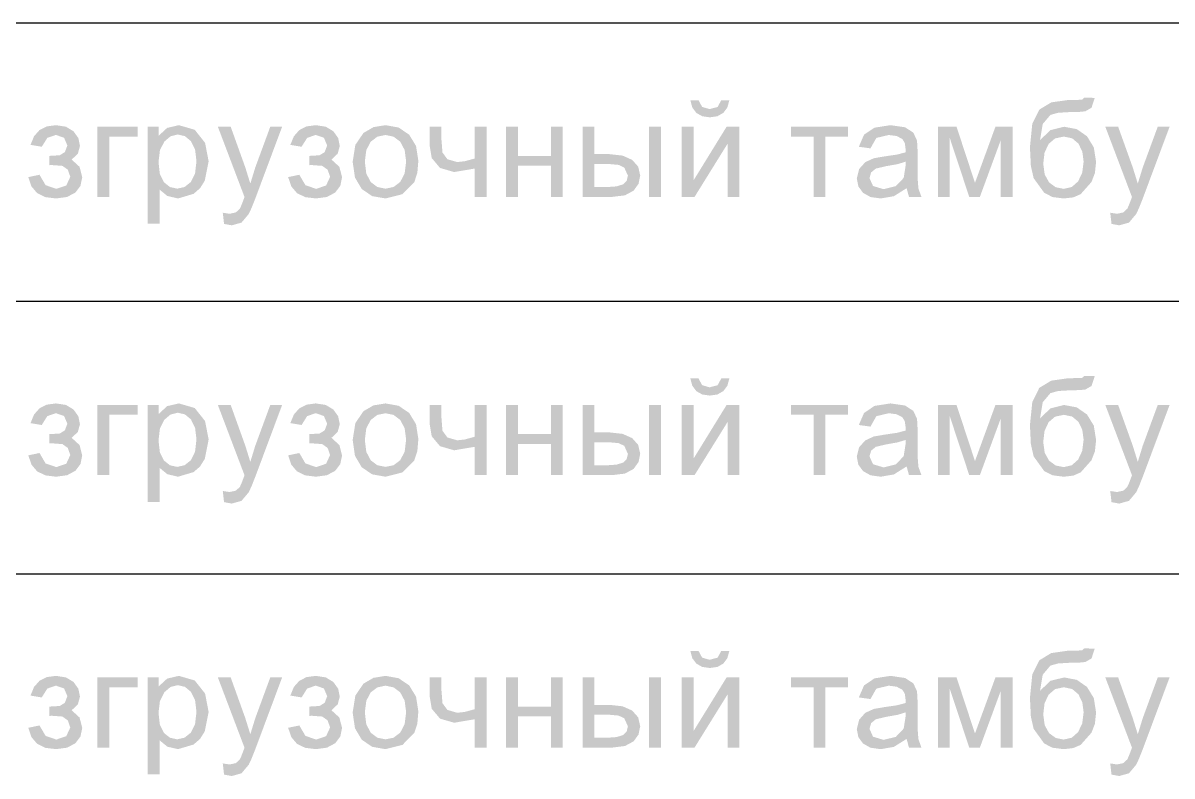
# Model space of a CAD drawing. Header units: millimetres. Extents: x 0 to 420, y 0 to 297.
# Drawn here: x 37.2 to 45.59, y 210.57 to 216.07 of the extents above; entities that cross this region are included whole.
import ezdxf

# ---------------------------------------------------------------- set-up
doc = ezdxf.new("R2010")
doc.units = ezdxf.units.MM
doc.layers.get('0').update_dxf_attribs({"linetype": 'CONTINUOUS'})

msp = doc.modelspace()

# ---------------------------------------------------------------- hatches: boundary and pattern name
at = {"true_color": 0x0000fb}
h = msp.add_hatch(color=0, dxfattribs=at)
h.paths.add_polyline_path([(44.951554, 215.523078), (45.028173, 215.522527), (45.005022, 215.450318), (44.959822, 215.424411), (44.918757, 215.420208), (44.851233, 215.418898), (44.760765, 215.413593), (44.70461, 215.397952), (44.648386, 215.331255), (44.629093, 215.214398), (44.705712, 215.287158), (44.804931, 215.311411), (44.897122, 215.294048), (44.971949, 215.241958), (45.021559, 215.160516), (45.038095, 215.055096), (45.029551, 214.973241), (45.004471, 214.907922), (44.925647, 214.819176), (44.87149, 214.795612), (44.801624, 214.787757), (44.720182, 214.798092), (44.65941, 214.829098), (44.58224, 214.936034), (44.561914, 215.0254), (44.55523, 215.163135), (44.572249, 215.332702), (44.623581, 215.436537), (44.710811, 215.489385), (44.835248, 215.507093), (44.904701, 215.507644), (44.93612, 215.509849)], flags=0)
h.paths.add_polyline_path([(44.947144, 215.057301), (44.937636, 215.129924), (44.909111, 215.18849), (44.863566, 215.226938), (44.802726, 215.239753), (44.738578, 215.22618), (44.691381, 215.185734), (44.661891, 215.122414), (44.652244, 215.041316), (44.662993, 214.962423), (44.695239, 214.904615), (44.743539, 214.869406), (44.802175, 214.857761), (44.860535, 214.871404), (44.906906, 214.912332), (44.936947, 214.975928)], flags=0)
h = msp.add_hatch(color=0, dxfattribs=at)
h.paths.add_polyline_path([(42.01289, 215.311411), (42.099982, 215.311411), (42.099982, 214.921151), (42.340312, 215.311411), (42.434019, 215.311411), (42.434019, 214.799332), (42.347478, 214.799332), (42.347478, 215.187388), (42.106597, 214.799332), (42.01289, 214.799332)], flags=0)
h.paths.add_polyline_path([(42.301727, 215.505439), (42.360707, 215.505439), (42.345893, 215.452109), (42.31661, 215.412835), (42.273546, 215.388306), (42.218494, 215.380313), (42.162752, 215.388237), (42.119826, 215.412284), (42.090129, 215.451627), (42.075729, 215.505439), (42.13526, 215.505439), (42.161718, 215.456381), (42.215737, 215.440396), (42.274717, 215.45583)], flags=0)
for points in [[(37.396627, 215.030843), (37.396627, 215.098642), (37.471592, 215.103052), (37.509075, 215.126203), (37.527265, 215.17471), (37.503563, 215.230934), (37.44348, 215.25188), (37.380986, 215.230107), (37.340403, 215.165339), (37.258272, 215.17912), (37.284196, 215.242062), (37.323867, 215.28702), (37.377179, 215.313995), (37.444032, 215.322987), (37.517136, 215.311825), (37.572465, 215.278339), (37.607467, 215.229211), (37.619318, 215.171403), (37.604091, 215.114903), (37.558684, 215.071633), (37.616562, 215.018716), (37.635854, 214.942648), (37.623176, 214.880086), (37.585694, 214.830752), (37.525336, 214.798506), (37.445134, 214.787757), (37.366775, 214.797481), (37.306917, 214.826687), (37.265455, 214.875426), (37.242287, 214.943751), (37.323867, 214.960839), (37.368515, 214.884771), (37.446788, 214.857761), (37.519548, 214.882566), (37.548762, 214.945956), (37.530572, 214.99777), (37.491436, 215.025882), (37.416471, 215.031394)], [(37.746009, 215.311411), (38.040909, 215.311411), (38.040909, 215.239753), (37.833101, 215.239753), (37.833101, 214.799332), (37.746009, 214.799332)], [(38.671409, 214.601997), (38.662038, 214.683577), (38.711647, 214.67586), (38.757398, 214.685782), (38.786062, 214.71224), (38.796879, 214.735254), (38.813071, 214.777284), (38.820788, 214.79823), (38.626209, 215.311411), (38.719916, 215.311411), (38.8263, 215.014858), (38.863232, 214.896346), (38.899061, 215.013204), (39.008753, 215.311411), (39.095293, 215.311411), (38.900714, 214.790513), (38.872671, 214.719337), (38.851656, 214.674207), (38.798739, 214.611368), (38.727633, 214.591524)], [(39.2936, 215.030843), (39.2936, 215.098642), (39.368566, 215.103052), (39.406048, 215.126203), (39.424238, 215.17471), (39.400536, 215.230934), (39.340454, 215.25188), (39.27796, 215.230107), (39.237376, 215.165339), (39.155245, 215.17912), (39.18117, 215.242062), (39.22084, 215.28702), (39.274153, 215.313995), (39.341005, 215.322987), (39.41411, 215.311825), (39.469438, 215.278339), (39.50444, 215.229211), (39.516291, 215.171403), (39.501064, 215.114903), (39.455658, 215.071633), (39.513535, 215.018716), (39.532828, 214.942648), (39.52015, 214.880086), (39.482667, 214.830752), (39.422309, 214.798506), (39.342107, 214.787757), (39.263749, 214.797481), (39.20389, 214.826687), (39.162428, 214.875426), (39.13926, 214.943751), (39.22084, 214.960839), (39.265488, 214.884771), (39.343761, 214.857761), (39.416521, 214.882566), (39.445736, 214.945956), (39.427546, 214.99777), (39.388409, 215.025882), (39.313444, 215.031394)], [(40.171779, 215.311411), (40.258871, 215.311411), (40.258871, 215.214398), (40.266036, 215.123447), (40.301865, 215.074389), (40.373523, 215.053443), (40.429747, 215.059782), (40.500854, 215.07935), (40.500854, 215.311411), (40.587946, 215.311411), (40.587946, 214.799332), (40.500854, 214.799332), (40.500854, 215.006038), (40.351475, 214.980682), (40.248398, 215.010448), (40.187764, 215.082657), (40.171779, 215.177466)], [(40.730284, 215.311411), (40.817376, 215.311411), (40.817376, 215.098642), (41.057706, 215.098642), (41.057706, 215.311411), (41.144798, 215.311411), (41.144798, 214.799332), (41.057706, 214.799332), (41.057706, 215.026433), (40.817376, 215.026433), (40.817376, 214.799332), (40.730284, 214.799332)], [(42.811043, 215.311411), (43.227211, 215.311411), (43.227211, 215.239753), (43.062397, 215.239753), (43.062397, 214.799332), (42.976408, 214.799332), (42.976408, 215.239753), (42.811043, 215.239753)], [(43.884352, 215.311411), (44.019399, 215.311411), (44.153896, 214.901859), (44.303275, 215.311411), (44.428401, 215.311411), (44.428401, 214.799332), (44.341309, 214.799332), (44.341309, 215.211642), (44.189725, 214.799332), (44.112004, 214.799332), (43.969239, 215.231485), (43.969239, 214.799332), (43.884352, 214.799332)], [(45.150799, 214.601997), (45.141428, 214.683577), (45.191038, 214.67586), (45.236789, 214.685782), (45.265452, 214.71224), (45.276269, 214.735254), (45.292461, 214.777284), (45.300178, 214.79823), (45.105599, 215.311411), (45.199306, 215.311411), (45.305691, 215.014858), (45.342622, 214.896346), (45.378451, 215.013204), (45.488143, 215.311411), (45.574684, 215.311411), (45.380105, 214.790513), (45.352062, 214.719337), (45.331046, 214.674207), (45.27813, 214.611368), (45.207023, 214.591524)], [(37.396627, 212.998843), (37.396627, 213.066642), (37.471592, 213.071052), (37.509075, 213.094203), (37.527265, 213.14271), (37.503563, 213.198934), (37.44348, 213.21988), (37.380986, 213.198107), (37.340403, 213.133339), (37.258272, 213.14712), (37.284196, 213.210062), (37.323867, 213.25502), (37.377179, 213.281995), (37.444032, 213.290987), (37.517136, 213.279825), (37.572465, 213.246339), (37.607467, 213.197211), (37.619318, 213.139403), (37.604091, 213.082903), (37.558684, 213.039633), (37.616562, 212.986716), (37.635854, 212.910648), (37.623176, 212.848086), (37.585694, 212.798752), (37.525336, 212.766506), (37.445134, 212.755757), (37.366775, 212.765481), (37.306917, 212.794687), (37.265455, 212.843426), (37.242287, 212.911751), (37.323867, 212.928839), (37.368515, 212.852771), (37.446788, 212.825761), (37.519548, 212.850566), (37.548762, 212.913956), (37.530572, 212.96577), (37.491436, 212.993882), (37.416471, 212.999394)], [(37.746009, 213.279411), (38.040909, 213.279411), (38.040909, 213.207753), (37.833101, 213.207753), (37.833101, 212.767332), (37.746009, 212.767332)], [(38.671409, 212.569997), (38.662038, 212.651577), (38.711647, 212.64386), (38.757398, 212.653782), (38.786062, 212.68024), (38.796879, 212.703254), (38.813071, 212.745284), (38.820788, 212.76623), (38.626209, 213.279411), (38.719916, 213.279411), (38.8263, 212.982858), (38.863232, 212.864346), (38.899061, 212.981204), (39.008753, 213.279411), (39.095293, 213.279411), (38.900714, 212.758513), (38.872671, 212.687337), (38.851656, 212.642207), (38.798739, 212.579368), (38.727633, 212.559524)], [(39.2936, 212.998843), (39.2936, 213.066642), (39.368566, 213.071052), (39.406048, 213.094203), (39.424238, 213.14271), (39.400536, 213.198934), (39.340454, 213.21988), (39.27796, 213.198107), (39.237376, 213.133339), (39.155245, 213.14712), (39.18117, 213.210062), (39.22084, 213.25502), (39.274153, 213.281995), (39.341005, 213.290987), (39.41411, 213.279825), (39.469438, 213.246339), (39.50444, 213.197211), (39.516291, 213.139403), (39.501064, 213.082903), (39.455658, 213.039633), (39.513535, 212.986716), (39.532828, 212.910648), (39.52015, 212.848086), (39.482667, 212.798752), (39.422309, 212.766506), (39.342107, 212.755757), (39.263749, 212.765481), (39.20389, 212.794687), (39.162428, 212.843426), (39.13926, 212.911751), (39.22084, 212.928839), (39.265488, 212.852771), (39.343761, 212.825761), (39.416521, 212.850566), (39.445736, 212.913956), (39.427546, 212.96577), (39.388409, 212.993882), (39.313444, 212.999394)], [(40.171779, 213.279411), (40.258871, 213.279411), (40.258871, 213.182398), (40.266036, 213.091447), (40.301865, 213.042389), (40.373523, 213.021443), (40.429747, 213.027782), (40.500854, 213.04735), (40.500854, 213.279411), (40.587946, 213.279411), (40.587946, 212.767332), (40.500854, 212.767332), (40.500854, 212.974038), (40.351475, 212.948682), (40.248398, 212.978448), (40.187764, 213.050657), (40.171779, 213.145466)], [(40.730284, 213.279411), (40.817376, 213.279411), (40.817376, 213.066642), (41.057706, 213.066642), (41.057706, 213.279411), (41.144798, 213.279411), (41.144798, 212.767332), (41.057706, 212.767332), (41.057706, 212.994433), (40.817376, 212.994433), (40.817376, 212.767332), (40.730284, 212.767332)], [(42.811043, 213.279411), (43.227211, 213.279411), (43.227211, 213.207753), (43.062397, 213.207753), (43.062397, 212.767332), (42.976408, 212.767332), (42.976408, 213.207753), (42.811043, 213.207753)], [(43.884352, 213.279411), (44.019399, 213.279411), (44.153896, 212.869859), (44.303275, 213.279411), (44.428401, 213.279411), (44.428401, 212.767332), (44.341309, 212.767332), (44.341309, 213.179642), (44.189725, 212.767332), (44.112004, 212.767332), (43.969239, 213.199485), (43.969239, 212.767332), (43.884352, 212.767332)], [(45.150799, 212.569997), (45.141428, 212.651577), (45.191038, 212.64386), (45.236789, 212.653782), (45.265452, 212.68024), (45.276269, 212.703254), (45.292461, 212.745284), (45.300178, 212.76623), (45.105599, 213.279411), (45.199306, 213.279411), (45.305691, 212.982858), (45.342622, 212.864346), (45.378451, 212.981204), (45.488143, 213.279411), (45.574684, 213.279411), (45.380105, 212.758513), (45.352062, 212.687337), (45.331046, 212.642207), (45.27813, 212.579368), (45.207023, 212.559524)], [(37.396627, 211.009176), (37.396627, 211.076976), (37.471592, 211.081385), (37.509075, 211.104536), (37.527265, 211.153043), (37.503563, 211.209267), (37.44348, 211.230214), (37.380986, 211.208441), (37.340403, 211.143673), (37.258272, 211.157453), (37.284196, 211.220395), (37.323867, 211.265354), (37.377179, 211.292329), (37.444032, 211.30132), (37.517136, 211.290158), (37.572465, 211.256672), (37.607467, 211.207545), (37.619318, 211.149736), (37.604091, 211.093237), (37.558684, 211.049966), (37.616562, 210.99705), (37.635854, 210.920982), (37.623176, 210.858419), (37.585694, 210.809085), (37.525336, 210.776839), (37.445134, 210.76609), (37.366775, 210.775814), (37.306917, 210.80502), (37.265455, 210.853759), (37.242287, 210.922084), (37.323867, 210.939172), (37.368515, 210.863104), (37.446788, 210.836095), (37.519548, 210.860899), (37.548762, 210.924289), (37.530572, 210.976103), (37.491436, 211.004215), (37.416471, 211.009727)], [(37.746009, 211.289745), (38.040909, 211.289745), (38.040909, 211.218087), (37.833101, 211.218087), (37.833101, 210.777666), (37.746009, 210.777666)], [(38.671409, 210.580331), (38.662038, 210.661911), (38.711647, 210.654194), (38.757398, 210.664115), (38.786062, 210.690574), (38.796879, 210.713587), (38.813071, 210.755617), (38.820788, 210.776563), (38.626209, 211.289745), (38.719916, 211.289745), (38.8263, 210.993191), (38.863232, 210.87468), (38.899061, 210.991537), (39.008753, 211.289745), (39.095293, 211.289745), (38.900714, 210.768846), (38.872671, 210.697671), (38.851656, 210.65254), (38.798739, 210.589701), (38.727633, 210.569858)], [(39.2936, 211.009176), (39.2936, 211.076976), (39.368566, 211.081385), (39.406048, 211.104536), (39.424238, 211.153043), (39.400536, 211.209267), (39.340454, 211.230214), (39.27796, 211.208441), (39.237376, 211.143673), (39.155245, 211.157453), (39.18117, 211.220395), (39.22084, 211.265354), (39.274153, 211.292329), (39.341005, 211.30132), (39.41411, 211.290158), (39.469438, 211.256672), (39.50444, 211.207545), (39.516291, 211.149736), (39.501064, 211.093237), (39.455658, 211.049966), (39.513535, 210.99705), (39.532828, 210.920982), (39.52015, 210.858419), (39.482667, 210.809085), (39.422309, 210.776839), (39.342107, 210.76609), (39.263749, 210.775814), (39.20389, 210.80502), (39.162428, 210.853759), (39.13926, 210.922084), (39.22084, 210.939172), (39.265488, 210.863104), (39.343761, 210.836095), (39.416521, 210.860899), (39.445736, 210.924289), (39.427546, 210.976103), (39.388409, 211.004215), (39.313444, 211.009727)], [(40.171779, 211.289745), (40.258871, 211.289745), (40.258871, 211.192731), (40.266036, 211.10178), (40.301865, 211.052722), (40.373523, 211.031776), (40.429747, 211.038115), (40.500854, 211.057683), (40.500854, 211.289745), (40.587946, 211.289745), (40.587946, 210.777666), (40.500854, 210.777666), (40.500854, 210.984372), (40.351475, 210.959016), (40.248398, 210.988781), (40.187764, 211.06099), (40.171779, 211.1558)], [(40.730284, 211.289745), (40.817376, 211.289745), (40.817376, 211.076976), (41.057706, 211.076976), (41.057706, 211.289745), (41.144798, 211.289745), (41.144798, 210.777666), (41.057706, 210.777666), (41.057706, 211.004767), (40.817376, 211.004767), (40.817376, 210.777666), (40.730284, 210.777666)], [(42.811043, 211.289745), (43.227211, 211.289745), (43.227211, 211.218087), (43.062397, 211.218087), (43.062397, 210.777666), (42.976408, 210.777666), (42.976408, 211.218087), (42.811043, 211.218087)], [(43.884352, 211.289745), (44.019399, 211.289745), (44.153896, 210.880192), (44.303275, 211.289745), (44.428401, 211.289745), (44.428401, 210.777666), (44.341309, 210.777666), (44.341309, 211.189975), (44.189725, 210.777666), (44.112004, 210.777666), (43.969239, 211.209819), (43.969239, 210.777666), (43.884352, 210.777666)], [(45.150799, 210.580331), (45.141428, 210.661911), (45.191038, 210.654194), (45.236789, 210.664115), (45.265452, 210.690574), (45.276269, 210.713587), (45.292461, 210.755617), (45.300178, 210.776563), (45.105599, 211.289745), (45.199306, 211.289745), (45.305691, 210.993191), (45.342622, 210.87468), (45.378451, 210.991537), (45.488143, 211.289745), (45.574684, 211.289745), (45.380105, 210.768846), (45.352062, 210.697671), (45.331046, 210.65254), (45.27813, 210.589701), (45.207023, 210.569858)]]:
    msp.add_hatch(color=0, dxfattribs=at).paths.add_polyline_path(points, flags=0)
h = msp.add_hatch(color=0, dxfattribs=at)
h.paths.add_polyline_path([(38.113949, 214.6031), (38.113949, 215.311411), (38.193324, 215.311411), (38.193324, 215.245266), (38.256162, 215.303143), (38.341601, 215.322987), (38.457356, 215.289363), (38.532873, 215.194003), (38.55878, 215.059506), (38.530668, 214.917844), (38.49601, 214.862171), (38.448537, 214.821381), (38.335537, 214.787757), (38.257265, 214.805947), (38.201041, 214.852249), (38.201041, 214.6031)], flags=0)
h.paths.add_polyline_path([(38.192773, 215.05234), (38.202695, 214.966282), (38.23246, 214.906268), (38.276626, 214.871059), (38.329474, 214.859415), (38.383218, 214.871473), (38.428693, 214.907922), (38.459699, 214.970347), (38.470034, 215.060057), (38.459837, 215.145289), (38.429795, 215.206129), (38.385491, 215.242854), (38.333333, 215.255188), (38.281174, 215.242096), (38.235216, 215.203373), (38.203246, 215.139639)], flags=0)
h = msp.add_hatch(color=0, dxfattribs=at)
h.paths.add_polyline_path([(39.61046, 215.055648), (39.630029, 215.179327), (39.689284, 215.266212), (39.762527, 215.308655), (39.850239, 215.322987), (39.946219, 215.305624), (40.022769, 215.253534), (40.073137, 215.171196), (40.090018, 215.062813), (40.082576, 214.974068), (40.060252, 214.906819), (39.974262, 214.819176), (39.850239, 214.787757), (39.753087, 214.804845), (39.676606, 214.856659), (39.626997, 214.94065)], flags=0)
h.paths.add_polyline_path([(39.699206, 215.055648), (39.709955, 214.969176), (39.742201, 214.907922), (39.790639, 214.871473), (39.850239, 214.859415), (39.909357, 214.871542), (39.957726, 214.908473), (39.989972, 214.970416), (40.000721, 215.058404), (39.989972, 215.141499), (39.957726, 215.202271), (39.909357, 215.238996), (39.850239, 215.251329), (39.790639, 215.238996), (39.742201, 215.202271), (39.709955, 215.141155)], flags=0)
h = msp.add_hatch(color=0, dxfattribs=at)
h.paths.add_polyline_path([(41.774838, 215.311411), (41.861379, 215.311411), (41.861379, 214.799332), (41.774838, 214.799332)], flags=0)
h.paths.add_polyline_path([(41.289218, 215.311411), (41.375758, 215.311411), (41.375758, 215.11132), (41.486001, 215.11132), (41.581086, 215.100709), (41.651366, 215.069428), (41.69505, 215.019956), (41.709795, 214.954775), (41.69753, 214.894899), (41.661288, 214.844532), (41.598036, 214.810563), (41.505845, 214.799332), (41.289218, 214.799332)], flags=0)
h.paths.add_polyline_path([(41.375758, 214.87099), (41.46726, 214.87099), (41.53754, 214.875951), (41.584669, 214.890834), (41.61099, 214.916741), (41.619947, 214.954224), (41.593488, 215.013204), (41.551665, 215.033048), (41.478836, 215.039662), (41.375758, 215.039662)], flags=0)
h = msp.add_hatch(color=0, dxfattribs=at)
h.paths.add_polyline_path([(43.654865, 214.862722), (43.56171, 214.804293), (43.465798, 214.787757), (43.391109, 214.798092), (43.336263, 214.829098), (43.302294, 214.875951), (43.291063, 214.93438), (43.308151, 215.002731), (43.352799, 215.052892), (43.415638, 215.081555), (43.492808, 215.094784), (43.58362, 215.108013), (43.647148, 215.124549), (43.647699, 215.147149), (43.641567, 215.19228), (43.623446, 215.222115), (43.581691, 215.243956), (43.524227, 215.251329), (43.433828, 215.229832), (43.390833, 215.153764), (43.305946, 215.165339), (43.34398, 215.253534), (43.420599, 215.304797), (43.536905, 215.322987), (43.643289, 215.307553), (43.703923, 215.268417), (43.730933, 215.209988), (43.735342, 215.12951), (43.735342, 215.013755), (43.736652, 214.915019), (43.740855, 214.860517), (43.762903, 214.799332), (43.671953, 214.799332)], flags=0)
h.paths.add_polyline_path([(43.647148, 215.056199), (43.588099, 215.038284), (43.505486, 215.023677), (43.429969, 215.006038), (43.395794, 214.977926), (43.383667, 214.936585), (43.409574, 214.878707), (43.486744, 214.855556), (43.576041, 214.877605), (43.633368, 214.937688), (43.647148, 215.02478)], flags=0)
h = msp.add_hatch(color=0, dxfattribs=at)
h.paths.add_polyline_path([(42.01289, 213.279411), (42.099982, 213.279411), (42.099982, 212.889151), (42.340312, 213.279411), (42.434019, 213.279411), (42.434019, 212.767332), (42.347478, 212.767332), (42.347478, 213.155388), (42.106597, 212.767332), (42.01289, 212.767332)], flags=0)
h.paths.add_polyline_path([(42.301727, 213.473439), (42.360707, 213.473439), (42.345893, 213.420109), (42.31661, 213.380835), (42.273546, 213.356306), (42.218494, 213.348313), (42.162752, 213.356237), (42.119826, 213.380284), (42.090129, 213.419627), (42.075729, 213.473439), (42.13526, 213.473439), (42.161718, 213.424381), (42.215737, 213.408396), (42.274717, 213.42383)], flags=0)
h = msp.add_hatch(color=0, dxfattribs=at)
h.paths.add_polyline_path([(44.951554, 213.491078), (45.028173, 213.490527), (45.005022, 213.418318), (44.959822, 213.392411), (44.918757, 213.388208), (44.851233, 213.386898), (44.760765, 213.381593), (44.70461, 213.365952), (44.648386, 213.299255), (44.629093, 213.182398), (44.705712, 213.255158), (44.804931, 213.279411), (44.897122, 213.262048), (44.971949, 213.209958), (45.021559, 213.128516), (45.038095, 213.023096), (45.029551, 212.941241), (45.004471, 212.875922), (44.925647, 212.787176), (44.87149, 212.763612), (44.801624, 212.755757), (44.720182, 212.766092), (44.65941, 212.797098), (44.58224, 212.904034), (44.561914, 212.9934), (44.55523, 213.131135), (44.572249, 213.300702), (44.623581, 213.404537), (44.710811, 213.457385), (44.835248, 213.475093), (44.904701, 213.475644), (44.93612, 213.477849)], flags=0)
h.paths.add_polyline_path([(44.947144, 213.025301), (44.937636, 213.097924), (44.909111, 213.15649), (44.863566, 213.194938), (44.802726, 213.207753), (44.738578, 213.19418), (44.691381, 213.153734), (44.661891, 213.090414), (44.652244, 213.009316), (44.662993, 212.930423), (44.695239, 212.872615), (44.743539, 212.837406), (44.802175, 212.825761), (44.860535, 212.839404), (44.906906, 212.880332), (44.936947, 212.943928)], flags=0)
h = msp.add_hatch(color=0, dxfattribs=at)
h.paths.add_polyline_path([(38.113949, 212.5711), (38.113949, 213.279411), (38.193324, 213.279411), (38.193324, 213.213266), (38.256162, 213.271143), (38.341601, 213.290987), (38.457356, 213.257363), (38.532873, 213.162003), (38.55878, 213.027506), (38.530668, 212.885844), (38.49601, 212.830171), (38.448537, 212.789381), (38.335537, 212.755757), (38.257265, 212.773947), (38.201041, 212.820249), (38.201041, 212.5711)], flags=0)
h.paths.add_polyline_path([(38.192773, 213.02034), (38.202695, 212.934282), (38.23246, 212.874268), (38.276626, 212.839059), (38.329474, 212.827415), (38.383218, 212.839473), (38.428693, 212.875922), (38.459699, 212.938347), (38.470034, 213.028057), (38.459837, 213.113289), (38.429795, 213.174129), (38.385491, 213.210854), (38.333333, 213.223188), (38.281174, 213.210096), (38.235216, 213.171373), (38.203246, 213.107639)], flags=0)
h = msp.add_hatch(color=0, dxfattribs=at)
h.paths.add_polyline_path([(39.61046, 213.023648), (39.630029, 213.147327), (39.689284, 213.234212), (39.762527, 213.276655), (39.850239, 213.290987), (39.946219, 213.273624), (40.022769, 213.221534), (40.073137, 213.139196), (40.090018, 213.030813), (40.082576, 212.942068), (40.060252, 212.874819), (39.974262, 212.787176), (39.850239, 212.755757), (39.753087, 212.772845), (39.676606, 212.824659), (39.626997, 212.90865)], flags=0)
h.paths.add_polyline_path([(39.699206, 213.023648), (39.709955, 212.937176), (39.742201, 212.875922), (39.790639, 212.839473), (39.850239, 212.827415), (39.909357, 212.839542), (39.957726, 212.876473), (39.989972, 212.938416), (40.000721, 213.026404), (39.989972, 213.109499), (39.957726, 213.170271), (39.909357, 213.206996), (39.850239, 213.219329), (39.790639, 213.206996), (39.742201, 213.170271), (39.709955, 213.109155)], flags=0)
h = msp.add_hatch(color=0, dxfattribs=at)
h.paths.add_polyline_path([(41.774838, 213.279411), (41.861379, 213.279411), (41.861379, 212.767332), (41.774838, 212.767332)], flags=0)
h.paths.add_polyline_path([(41.289218, 213.279411), (41.375758, 213.279411), (41.375758, 213.07932), (41.486001, 213.07932), (41.581086, 213.068709), (41.651366, 213.037428), (41.69505, 212.987956), (41.709795, 212.922775), (41.69753, 212.862899), (41.661288, 212.812532), (41.598036, 212.778563), (41.505845, 212.767332), (41.289218, 212.767332)], flags=0)
h.paths.add_polyline_path([(41.375758, 212.83899), (41.46726, 212.83899), (41.53754, 212.843951), (41.584669, 212.858834), (41.61099, 212.884741), (41.619947, 212.922224), (41.593488, 212.981204), (41.551665, 213.001048), (41.478836, 213.007662), (41.375758, 213.007662)], flags=0)
h = msp.add_hatch(color=0, dxfattribs=at)
h.paths.add_polyline_path([(43.654865, 212.830722), (43.56171, 212.772293), (43.465798, 212.755757), (43.391109, 212.766092), (43.336263, 212.797098), (43.302294, 212.843951), (43.291063, 212.90238), (43.308151, 212.970731), (43.352799, 213.020892), (43.415638, 213.049555), (43.492808, 213.062784), (43.58362, 213.076013), (43.647148, 213.092549), (43.647699, 213.115149), (43.641567, 213.16028), (43.623446, 213.190115), (43.581691, 213.211957), (43.524227, 213.219329), (43.433828, 213.197832), (43.390833, 213.121764), (43.305946, 213.133339), (43.34398, 213.221534), (43.420599, 213.272797), (43.536905, 213.290987), (43.643289, 213.275553), (43.703923, 213.236417), (43.730933, 213.177988), (43.735342, 213.09751), (43.735342, 212.981755), (43.736652, 212.883019), (43.740855, 212.828517), (43.762903, 212.767332), (43.671953, 212.767332)], flags=0)
h.paths.add_polyline_path([(43.647148, 213.024199), (43.588099, 213.006284), (43.505486, 212.991677), (43.429969, 212.974038), (43.395794, 212.945926), (43.383667, 212.904585), (43.409574, 212.846707), (43.486744, 212.823556), (43.576041, 212.845605), (43.633368, 212.905688), (43.647148, 212.99278)], flags=0)
h = msp.add_hatch(color=0, dxfattribs=at)
h.paths.add_polyline_path([(44.951554, 211.501411), (45.028173, 211.50086), (45.005022, 211.428651), (44.959822, 211.402744), (44.918757, 211.398541), (44.851233, 211.397232), (44.760765, 211.391926), (44.70461, 211.376286), (44.648386, 211.309589), (44.629093, 211.192731), (44.705712, 211.265491), (44.804931, 211.289745), (44.897122, 211.272382), (44.971949, 211.220292), (45.021559, 211.13885), (45.038095, 211.03343), (45.029551, 210.951574), (45.004471, 210.886255), (44.925647, 210.79751), (44.87149, 210.773945), (44.801624, 210.76609), (44.720182, 210.776426), (44.65941, 210.807431), (44.58224, 210.914367), (44.561914, 211.003733), (44.55523, 211.141468), (44.572249, 211.311036), (44.623581, 211.414871), (44.710811, 211.467718), (44.835248, 211.485426), (44.904701, 211.485977), (44.93612, 211.488182)], flags=0)
h.paths.add_polyline_path([(44.947144, 211.035635), (44.937636, 211.108257), (44.909111, 211.166824), (44.863566, 211.205271), (44.802726, 211.218087), (44.738578, 211.204513), (44.691381, 211.164068), (44.661891, 211.100747), (44.652244, 211.019649), (44.662993, 210.940757), (44.695239, 210.882948), (44.743539, 210.847739), (44.802175, 210.836095), (44.860535, 210.849737), (44.906906, 210.890665), (44.936947, 210.954261)], flags=0)
h = msp.add_hatch(color=0, dxfattribs=at)
h.paths.add_polyline_path([(42.01289, 211.289745), (42.099982, 211.289745), (42.099982, 210.899484), (42.340312, 211.289745), (42.434019, 211.289745), (42.434019, 210.777666), (42.347478, 210.777666), (42.347478, 211.165721), (42.106597, 210.777666), (42.01289, 210.777666)], flags=0)
h.paths.add_polyline_path([(42.301727, 211.483773), (42.360707, 211.483773), (42.345893, 211.430443), (42.31661, 211.391168), (42.273546, 211.366639), (42.218494, 211.358647), (42.162752, 211.36657), (42.119826, 211.390617), (42.090129, 211.42996), (42.075729, 211.483773), (42.13526, 211.483773), (42.161718, 211.434714), (42.215737, 211.418729), (42.274717, 211.434163)], flags=0)
h = msp.add_hatch(color=0, dxfattribs=at)
h.paths.add_polyline_path([(38.113949, 210.581433), (38.113949, 211.289745), (38.193324, 211.289745), (38.193324, 211.223599), (38.256162, 211.281477), (38.341601, 211.30132), (38.457356, 211.267696), (38.532873, 211.172336), (38.55878, 211.037839), (38.530668, 210.896177), (38.49601, 210.840504), (38.448537, 210.799714), (38.335537, 210.76609), (38.257265, 210.78428), (38.201041, 210.830582), (38.201041, 210.581433)], flags=0)
h.paths.add_polyline_path([(38.192773, 211.030674), (38.202695, 210.944615), (38.23246, 210.884602), (38.276626, 210.849393), (38.329474, 210.837748), (38.383218, 210.849806), (38.428693, 210.886255), (38.459699, 210.94868), (38.470034, 211.038391), (38.459837, 211.123622), (38.429795, 211.184463), (38.385491, 211.221187), (38.333333, 211.233521), (38.281174, 211.220429), (38.235216, 211.181707), (38.203246, 211.117972)], flags=0)
h = msp.add_hatch(color=0, dxfattribs=at)
h.paths.add_polyline_path([(39.61046, 211.033981), (39.630029, 211.15766), (39.689284, 211.244545), (39.762527, 211.286989), (39.850239, 211.30132), (39.946219, 211.283957), (40.022769, 211.231867), (40.073137, 211.149529), (40.090018, 211.041147), (40.082576, 210.952401), (40.060252, 210.885153), (39.974262, 210.79751), (39.850239, 210.76609), (39.753087, 210.783178), (39.676606, 210.834992), (39.626997, 210.918984)], flags=0)
h.paths.add_polyline_path([(39.699206, 211.033981), (39.709955, 210.947509), (39.742201, 210.886255), (39.790639, 210.849806), (39.850239, 210.837748), (39.909357, 210.849875), (39.957726, 210.886806), (39.989972, 210.948749), (40.000721, 211.036737), (39.989972, 211.119833), (39.957726, 211.180604), (39.909357, 211.217329), (39.850239, 211.229662), (39.790639, 211.217329), (39.742201, 211.180604), (39.709955, 211.119488)], flags=0)
h = msp.add_hatch(color=0, dxfattribs=at)
h.paths.add_polyline_path([(41.774838, 211.289745), (41.861379, 211.289745), (41.861379, 210.777666), (41.774838, 210.777666)], flags=0)
h.paths.add_polyline_path([(41.289218, 211.289745), (41.375758, 211.289745), (41.375758, 211.089654), (41.486001, 211.089654), (41.581086, 211.079043), (41.651366, 211.047761), (41.69505, 210.99829), (41.709795, 210.933109), (41.69753, 210.873233), (41.661288, 210.822865), (41.598036, 210.788897), (41.505845, 210.777666), (41.289218, 210.777666)], flags=0)
h.paths.add_polyline_path([(41.375758, 210.849324), (41.46726, 210.849324), (41.53754, 210.854285), (41.584669, 210.869168), (41.61099, 210.895075), (41.619947, 210.932557), (41.593488, 210.991537), (41.551665, 211.011381), (41.478836, 211.017996), (41.375758, 211.017996)], flags=0)
h = msp.add_hatch(color=0, dxfattribs=at)
h.paths.add_polyline_path([(43.654865, 210.841056), (43.56171, 210.782627), (43.465798, 210.76609), (43.391109, 210.776426), (43.336263, 210.807431), (43.302294, 210.854285), (43.291063, 210.912714), (43.308151, 210.981064), (43.352799, 211.031225), (43.415638, 211.059888), (43.492808, 211.073117), (43.58362, 211.086346), (43.647148, 211.102883), (43.647699, 211.125483), (43.641567, 211.170613), (43.623446, 211.200448), (43.581691, 211.22229), (43.524227, 211.229662), (43.433828, 211.208165), (43.390833, 211.132097), (43.305946, 211.143673), (43.34398, 211.231867), (43.420599, 211.28313), (43.536905, 211.30132), (43.643289, 211.285886), (43.703923, 211.24675), (43.730933, 211.188321), (43.735342, 211.107844), (43.735342, 210.992089), (43.736652, 210.893352), (43.740855, 210.838851), (43.762903, 210.777666), (43.671953, 210.777666)], flags=0)
h.paths.add_polyline_path([(43.647148, 211.034532), (43.588099, 211.016618), (43.505486, 211.00201), (43.429969, 210.984372), (43.395794, 210.95626), (43.383667, 210.914918), (43.409574, 210.857041), (43.486744, 210.83389), (43.576041, 210.855938), (43.633368, 210.916021), (43.647148, 211.003113)], flags=0)

# ---------------------------------------------------------------- linework, layer by layer
at = {"color": 0, "true_color": 0x000007}
for points in [[(28.913668, 216.069332), (77.681668, 216.069332)], [(28.913668, 214.037332), (77.681668, 214.037332)], [(28.913668, 212.047666), (77.681668, 212.047666)]]:
    msp.add_lwpolyline(points, dxfattribs=at)

doc.saveas('drawing.dxf')
